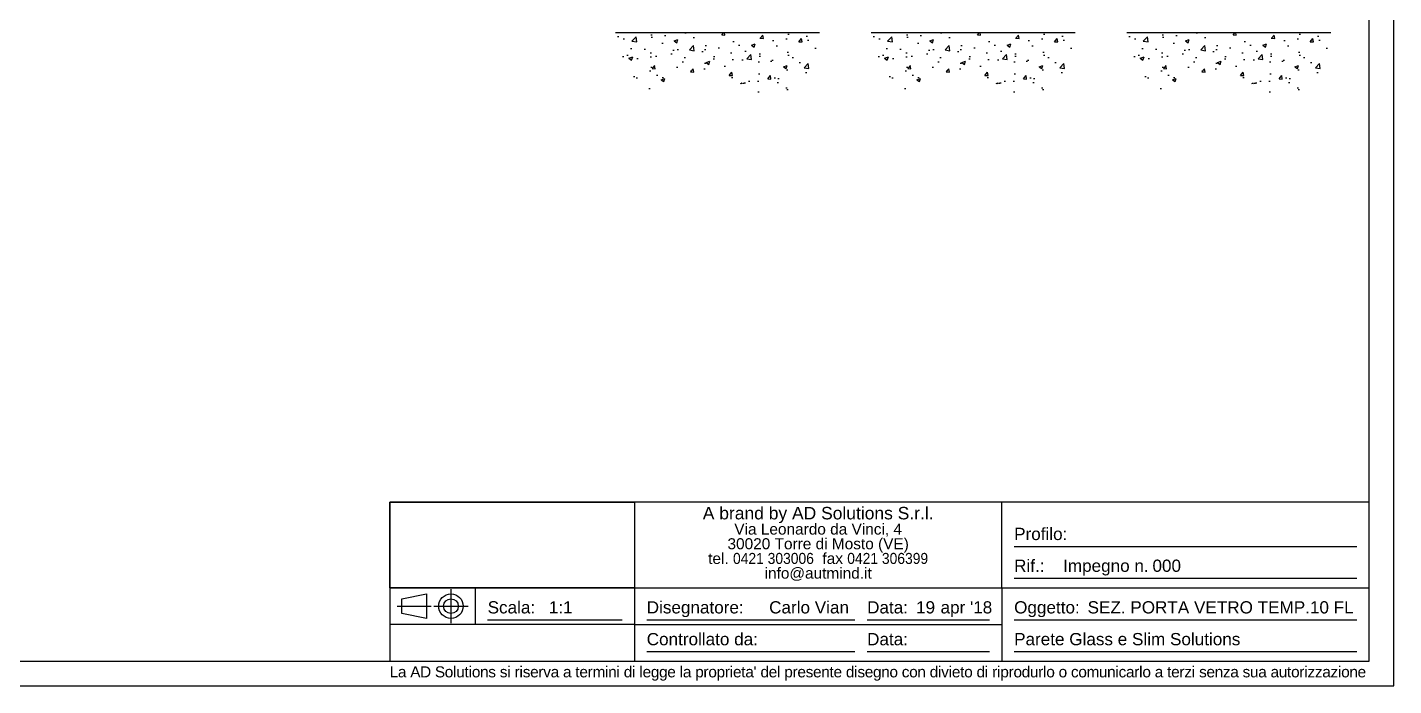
# Model space of a CAD drawing. Header units: millimetres. Extents: x 1679 to 2875, y 789 to 1630.
# Drawn here: x 2230 to 2875, y 789 to 1100 of the extents above; entities that cross this region are included whole.
import ezdxf

# ---------------------------------------------------------------- set-up
doc = ezdxf.new("R2010")
doc.units = ezdxf.units.MM
doc.styles.get("Standard").update_dxf_attribs({"font": 'arial.ttf'})
picture_1 = doc.add_image_def('image1.jpg', size_in_pixel=(2362, 827))

# ---------------------------------------------------------------- blocks, each defined once
blk = doc.blocks.new('*U31')
at = {"color": 4, "char_height": 5, "attachment_point": 1}
for s, width, insert in [('Profilo:', 21.1789, (5, -10.48)), ('Rif.:', 14.5881, (5, -23.48)), ('\\pxql;Impegno n.', 36.2116, (25, -23.48)), ('\\pxql;000', 152.2634, (61.5, -23.48))]:
    blk.add_mtext_dynamic_manual_height_columns(s, width=width, gutter_width=12.5, heights=[0], dxfattribs=dict(at, insert=insert))
blk = doc.blocks.new('INDICAZIONE')
at = {"color": 6}
for p, q in [((0, 7), (0, -7)), ((-22, 0), (-8, 0)), ((-7, 0), (7, 0))]:
    blk.add_line(p, q, dxfattribs=at)
blk.add_lwpolyline([(-10, 5), (-10, -5), (-20, -3), (-20, 3), (-10, 5)], dxfattribs=at)
for radius in [5, 3]:
    blk.add_circle((0, 0), radius, dxfattribs=at)
blk = doc.blocks.new('*U33')
at = {"color": 6}
for p, q in [((99.96, 30), (99.96, 15)), ((99.96, 15), (0, 15)), ((99.96, 15), (250, 15)), ((99.96, 15), (99.96, 0)), ((250, 15), (250, 0)), ((104.96, 3.94), (189.96, 3.94)), ((194.96, 3.94), (245, 3.94)), ((255, 3.94), (395, 3.94))]:
    blk.add_line(p, q, dxfattribs=at)
at = {"color": 4, "char_height": 5, "attachment_point": 1}
for s, width, insert in [('Oggetto:', 14.5881, (255, 24.52)), ('Controllato da:', 44.8692, (104.96, 11.52)), ('Data:', 14.5881, (194.96, 11.52))]:
    blk.add_mtext_dynamic_manual_height_columns(s, width=width, gutter_width=12.5, heights=[0], dxfattribs=dict(at, insert=insert))
blk = doc.blocks.new('*U34')
at = {"color": 4, "attachment_point": 1}
for s, width, insert, char_height in [('\\pxsm0.8,qc;{\\H0.9945x;A brand by AD Solutions S.r.l.\\P\\H0.88235x;Via Leonardo da Vinci, 4\\P30020 Torre di Mosto (VE)\\Ptel. \\W0.9;0421 303006\\W1;  fax \\W0.9;0421 306399\\W1;\\Pinfo@autmind.it}', 150.0363, (99.96, -1.94), 5.1282), ('Carlo Vian', 152.2634, (154.96, -40.48), 5)]:
    blk.add_mtext_dynamic_manual_height_columns(s, width=width, gutter_width=12.5, heights=[0], dxfattribs=dict(at, insert=insert, char_height=char_height))
at = {"insert": (0, -67.1), "char_height": 4.5, "attachment_point": 1}
blk.add_mtext_dynamic_manual_height_columns("{\\T0.96;\\C4;La AD Solutions si riserva a termini di legge la proprieta' del presente disegno con divieto di riprodurlo o comunicarlo a terzi senza sua autorizzazione}", width=437.3595, gutter_width=12.5, heights=[0], dxfattribs=at)
at = {"color": 6}
image = blk.add_image(picture_1, insert=(0, -35), size_in_units=(99.96, 35), dxfattribs=at)
image.dxf.flags = 7
blk = doc.blocks.new('*U30')
at = {"color": 4, "insert": (65, -40.48), "char_height": 5, "attachment_point": 1}
blk.add_mtext_dynamic_manual_height_columns('1:1', width=29.9637, gutter_width=12.5, heights=[0], dxfattribs=at)
blk = doc.blocks.new('*U29')
at = {"color": 4, "insert": (214.96, -40.48), "char_height": 5, "attachment_point": 1}
blk.add_mtext_dynamic_manual_height_columns('19', width=12.6891, gutter_width=12.5, heights=[0], dxfattribs=at)
blk = doc.blocks.new('*U32')
at = {"color": 4, "insert": (214.96, -40.48), "char_height": 5, "attachment_point": 1}
blk.add_mtext_dynamic_manual_height_columns('\\pxt2;^Iapr', width=27.1768, gutter_width=12.5, heights=[0], dxfattribs=at)
blk = doc.blocks.new('DATA - ANNO')
at = {"color": 4, "insert": (214.96, -40.48), "char_height": 5, "attachment_point": 1}
blk.add_mtext_dynamic_manual_height_columns("\\pxt4,4.2,4.4;^I^I^I'18", width=152.2634, gutter_width=12.5, heights=[0], dxfattribs=at)
blk = doc.blocks.new('Cartiglio A3')
at = {"color": 6}
for points in [[(0, 726.876), (0, 0), (1034.376, 0), (1034.376, 726.876)], [(10, 716.876), (10, 10), (1024.376, 10), (1024.376, 716.876)]]:
    blk.add_lwpolyline(points, close=True, dxfattribs=at)
blk = doc.blocks.new('*U35')
at = {"color": 4, "insert": (0, 7.59), "char_height": 5, "attachment_point": 1}
blk.add_mtext_dynamic_manual_height_columns('\\pxql;Parete Glass e Slim Solutions', width=152.2634, gutter_width=12.5, heights=[0], dxfattribs=at)

msp = doc.modelspace()

# ---------------------------------------------------------------- hatches: boundary and pattern name
h = msp.add_hatch()
h.set_pattern_fill('AR-CONC', color=256, scale=0.1)
h.set_pattern_definition([(50, (71.3, -95.654), (18.21847, -1.59391), [1.905, -20.955]), (355, (71.3, -95.654), (-3.52434, 19.10568), [1.524, -16.76406]), (100.45144, (72.819, -95.787), (14.69412, 17.51178), [1.619, -17.80902]), (46.1842, (71.3, -90.574), (27.1079, -4.20423), [2.8575, -31.4325]), (96.6356, (73.56, -90.924), (23.74041, 24.7426), [2.4285, -26.71356]), (351.1842, (71.3, -90.574), (23.7404, 24.7426), [2.286, -25.14597]), (21, (73.84, -91.844), (15.16144, -10.22652), [1.905, -20.955]), (326, (73.84, -91.844), (6.1802, 18.4188), [1.524, -16.764]), (71.45144, (75.104, -92.696), (21.34164, 8.19228), [1.619, -17.80899]), (37.5, (71.3005, -95.654), (0.30886, 8.455504), [0, -16.5608, 0, -17.018, 0, -16.8275]), (7.5, (71.3005, -95.654), (6.681966, 10.018057), [0, -9.7028, 0, -16.1798, 0, -6.4135]), (327.5, (65.636, -95.654), (13.55906, -0.572874), [0, -6.35, 0, -19.812, 0, -26.289]), (317.5, (63.096, -95.654), (14.81292, 2.54265), [0, -8.255, 0, -13.1572, 0, -18.669])])
edge = h.paths.add_edge_path()
edge.add_spline(control_points=[(2556.01, 1077.635), (2568.454, 1075.306), (2593.475, 1051.36), (2600.611, 1082.126), (2604.228, 1097.722)], knot_values=[66.530225, 66.530225, 66.530225, 66.530225, 101.7331283, 137.9242459, 137.9242459, 137.9242459, 137.9242459], degree=3, periodic=0)
edge.add_line((2604.228, 1097.722), (2556.01, 1097.722))
edge.add_line((2556.01, 1097.722), (2556.01, 1077.635))
edge = h.paths.add_edge_path()
edge.add_line((2556.01, 1097.722), (2507.791, 1097.722))
edge.add_spline(control_points=[(2507.791, 1097.722), (2512.125, 1083.21), (2519.904, 1057.162), (2542.437, 1078.747), (2553.993, 1078.013), (2556.01, 1077.635)], knot_values=[0, 0, 0, 0, 33.8878528, 60.8233097, 66.530225, 66.530225, 66.530225, 66.530225], degree=3, periodic=0)
edge.add_line((2556.01, 1077.635), (2556.01, 1097.722))
h = msp.add_hatch()
h.set_pattern_fill('AR-CONC', color=256, scale=0.1)
h.set_pattern_definition([(50, (192.1, -95.654), (18.21847, -1.59391), [1.905, -20.955]), (355, (192.1, -95.654), (-3.52434, 19.10568), [1.524, -16.76406]), (100.45144, (193.619, -95.787), (14.69412, 17.51178), [1.619, -17.80902]), (46.1842, (192.1, -90.574), (27.1079, -4.20423), [2.8575, -31.4325]), (96.6356, (194.36, -90.924), (23.74041, 24.7426), [2.4285, -26.71356]), (351.1842, (192.1, -90.574), (23.7404, 24.7426), [2.286, -25.14597]), (21, (194.64, -91.844), (15.16144, -10.22652), [1.905, -20.955]), (326, (194.64, -91.844), (6.1802, 18.4188), [1.524, -16.764]), (71.45144, (195.904, -92.696), (21.34164, 8.19228), [1.619, -17.80899]), (37.5, (192.1005, -95.654), (0.30886, 8.455504), [0, -16.5608, 0, -17.018, 0, -16.8275]), (7.5, (192.1005, -95.654), (6.681966, 10.018057), [0, -9.7028, 0, -16.1798, 0, -6.4135]), (327.5, (186.436, -95.654), (13.55906, -0.572874), [0, -6.35, 0, -19.812, 0, -26.289]), (317.5, (183.896, -95.654), (14.81292, 2.54265), [0, -8.255, 0, -13.1572, 0, -18.669])])
edge = h.paths.add_edge_path()
edge.add_spline(control_points=[(2676.81, 1077.635), (2689.254, 1075.306), (2714.275, 1051.36), (2721.411, 1082.126), (2725.028, 1097.722)], knot_values=[66.530225, 66.530225, 66.530225, 66.530225, 101.7331283, 137.9242459, 137.9242459, 137.9242459, 137.9242459], degree=3, periodic=0)
edge.add_line((2725.028, 1097.722), (2676.81, 1097.722))
edge.add_line((2676.81, 1097.722), (2676.81, 1077.635))
edge = h.paths.add_edge_path()
edge.add_line((2676.81, 1097.722), (2628.591, 1097.722))
edge.add_spline(control_points=[(2628.591, 1097.722), (2632.925, 1083.21), (2640.704, 1057.162), (2663.237, 1078.747), (2674.793, 1078.013), (2676.81, 1077.635)], knot_values=[0, 0, 0, 0, 33.8878528, 60.8233097, 66.530225, 66.530225, 66.530225, 66.530225], degree=3, periodic=0)
edge.add_line((2676.81, 1077.635), (2676.81, 1097.722))
h = msp.add_hatch()
h.set_pattern_fill('AR-CONC', color=256, scale=0.1)
h.set_pattern_definition([(50, (312.9, -95.654), (18.21847, -1.59391), [1.905, -20.955]), (355, (312.9, -95.654), (-3.52434, 19.10568), [1.524, -16.76406]), (100.45144, (314.419, -95.787), (14.69412, 17.51178), [1.619, -17.80902]), (46.1842, (312.9, -90.574), (27.1079, -4.20423), [2.8575, -31.4325]), (96.6356, (315.16, -90.924), (23.74041, 24.7426), [2.4285, -26.71356]), (351.1842, (312.9, -90.574), (23.7404, 24.7426), [2.286, -25.14597]), (21, (315.44, -91.844), (15.16144, -10.22652), [1.905, -20.955]), (326, (315.44, -91.844), (6.1802, 18.4188), [1.524, -16.764]), (71.45144, (316.704, -92.696), (21.34164, 8.19228), [1.619, -17.80899]), (37.5, (312.9005, -95.654), (0.30886, 8.455504), [0, -16.5608, 0, -17.018, 0, -16.8275]), (7.5, (312.9005, -95.654), (6.681966, 10.018057), [0, -9.7028, 0, -16.1798, 0, -6.4135]), (327.5, (307.236, -95.654), (13.55906, -0.572874), [0, -6.35, 0, -19.812, 0, -26.289]), (317.5, (304.696, -95.654), (14.81292, 2.54265), [0, -8.255, 0, -13.1572, 0, -18.669])])
edge = h.paths.add_edge_path()
edge.add_spline(control_points=[(2797.61, 1077.635), (2810.054, 1075.306), (2835.075, 1051.36), (2842.211, 1082.126), (2845.828, 1097.722)], knot_values=[66.530225, 66.530225, 66.530225, 66.530225, 101.7331283, 137.9242459, 137.9242459, 137.9242459, 137.9242459], degree=3, periodic=0)
edge.add_line((2845.828, 1097.722), (2797.61, 1097.722))
edge.add_line((2797.61, 1097.722), (2797.61, 1077.635))
edge = h.paths.add_edge_path()
edge.add_line((2797.61, 1097.722), (2749.391, 1097.722))
edge.add_spline(control_points=[(2749.391, 1097.722), (2753.725, 1083.21), (2761.504, 1057.162), (2784.037, 1078.747), (2795.593, 1078.013), (2797.61, 1077.635)], knot_values=[0, 0, 0, 0, 33.8878528, 60.8233097, 66.530225, 66.530225, 66.530225, 66.530225], degree=3, periodic=0)
edge.add_line((2797.61, 1077.635), (2797.61, 1097.722))

# ---------------------------------------------------------------- linework, layer by layer
for p, q in [((2507.791, 1097.722), (2604.228, 1097.722)), ((2628.591, 1097.722), (2725.028, 1097.722)), ((2749.391, 1097.722), (2845.828, 1097.722))]:
    msp.add_line(p, q)
at = {"color": 6}
for p, q in [((2690.338, 835.212), (2690.338, 875.708)), ((2696.123, 854.811), (2858.104, 854.811)), ((2696.123, 839.77), (2858.104, 839.77)), ((2401.087, 835.212), (2690.338, 835.212)), ((2441.582, 817.857), (2441.582, 835.212)), ((2690.338, 835.212), (2863.889, 835.212)), ((2690.338, 835.212), (2690.338, 817.857)), ((2447.367, 820.101), (2510.96, 820.101)), ((2522.53, 820.101), (2620.876, 820.101)), ((2626.661, 820.101), (2684.553, 820.101)), ((2696.123, 820.101), (2858.104, 820.101))]:
    msp.add_line(p, q, dxfattribs=at)
msp.add_lwpolyline([(2863.889, 875.708), (2401.087, 875.708), (2401.087, 800.502), (2863.889, 800.502)], close=True, dxfattribs=at)

# ---------------------------------------------------------------- block references
at = {"xscale": 1.15700614685312, "yscale": 1.15700614685312, "zscale": 1.15700614685312}
for name, p in [('Cartiglio A3', (1678.68, 788.932)), ('*U34', (2401.087, 875.708)), ('*U33', (2401.087, 800.502)), ('INDICAZIONE', (2430.012, 826.535)), ('*U30', (2401.087, 875.708)), ('*U29', (2401.087, 875.708)), ('*U32', (2401.087, 875.708)), ('DATA - ANNO', (2401.087, 875.708)), ('*U35', (2696.123, 805.06))]:
    msp.add_blockref(name, p, dxfattribs=at)
at = {"color": 6, "xscale": 1.15700614685312, "yscale": 1.15700614685312, "zscale": 1.15700614685312}
msp.add_blockref('*U31', (2690.338, 875.708), dxfattribs=at)

# ---------------------------------------------------------------- texts
at = {"color": 4, "attachment_point": 1}
for s, width, heights, insert, char_height in [('Scala:', 14.5881, [0], (2447.367, 828.873), 5.785), ('Disegnatore:', 14.5881, [0], (2522.53, 828.873), 5.78503), ('Data:', 14.5881, [0], (2626.661, 828.873), 5.785), ('SEZ. PORTA VETRO TEMP.10 FL', 152.26344, [4.228], (2730.833, 828.873), 5.78503)]:
    msp.add_mtext_dynamic_manual_height_columns(s, width=width, gutter_width=12.5, heights=heights, dxfattribs=dict(at, insert=insert, char_height=char_height))

doc.saveas('drawing.dxf')
